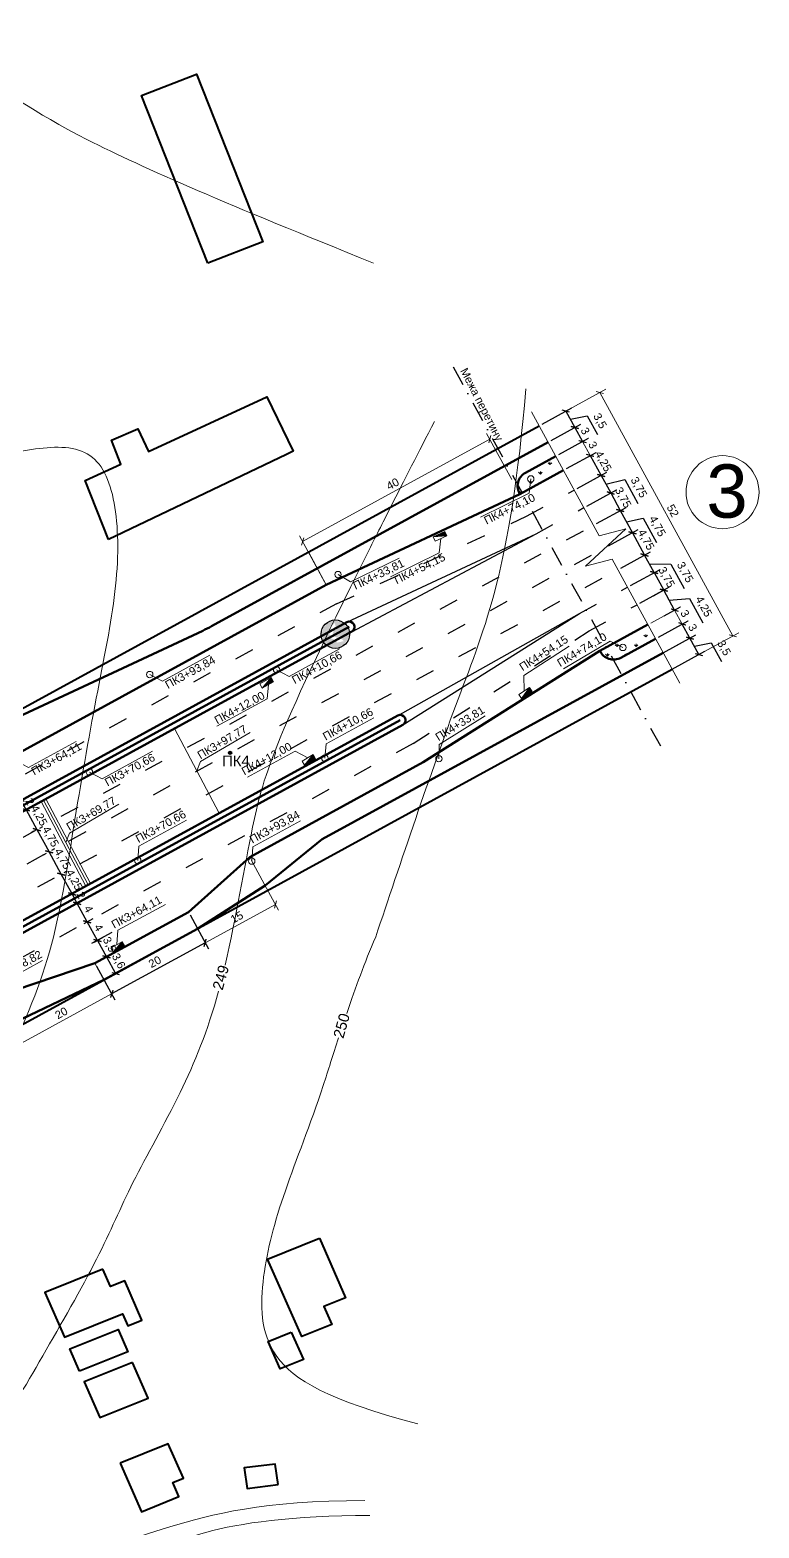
# Model space of a CAD drawing. Header units: millimetres. Extents: x -2123 to 34701, y -1286 to 835.
# Drawn here: x 127 to 263.7, y 226.3 to 507.1 of the extents above; entities that cross this region are included whole.
import ezdxf

# ---------------------------------------------------------------- set-up
doc = ezdxf.new("R2010")
doc.units = ezdxf.units.MM
doc.linetypes.add('ACAD_ISO03W100', pattern=[30, 12, -18])
doc.linetypes.add('DASHDOT', pattern=[25.4, 12.7, -6.35, 0, -6.35])
doc.layers.get('0').update_dxf_attribs({"lineweight": 15})
for name, color, linetype, lineweight in [('1 Відмітки', 7, 'Continuous', 25), ('2 Позначення', 80, 'Continuous', 20), ('вертикалка', 6, 'Continuous', 15), ('Горизонталі', 7, 'Continuous', 18), ('Дор. Розм.', 7, 'Continuous', 50), ('Забудова', 40, 'Continuous', 40), ('поздовжній профіль', 250, 'Continuous', 15), ('Текст', 7, 'Continuous', 15), ('Червоні лінії', 10, 'Continuous', 40)]:
    doc.layers.add(name, color=color, linetype=linetype, lineweight=lineweight)
for name, color, linetype in [('Дорожні знаки', 7, 'Continuous'), ('Осі', 164, 'Continuous'), ('Розмітка', 7, 'ACAD_ISO03W100')]:
    doc.layers.add(name, color=color, linetype=linetype)
doc.layers.add('Озелення', color=7, linetype='Continuous', lineweight=15, true_color=0x2bad00)
doc.styles.get("Standard").update_dxf_attribs({"font": 'arial.ttf'})
doc.dimstyles.new('ISO-25', dxfattribs={"dimtxt": 1.5, "dimasz": 1, "dimexe": 1.25, "dimexo": 0.625, "dimtad": 3, "dimtxsty": 'Standard', "dimblk": 'OBLIQUE', "dimcen": 2.5, "dimadec": 0, "dimazin": 0, "dimtfac": 1, "dimtmove": 1, "dimatfit": 3, "dimfxl": 1, "dimarcsym": 0})

# ---------------------------------------------------------------- blocks, each defined once
blk = doc.blocks.new('_Oblique')
at = {"color": 0, "linetype": 'ByBlock', "lineweight": -2}
blk.add_line((-0.5, -0.5), (0.5, 0.5), dxfattribs=at)
blk = doc.blocks.new('*D241')
at = {"layer": 'Defpoints', "color": 0, "transparency": 16777216}
for p in [(156.71, 341.77), (139.15, 332.19), (142.31, 326.41)]:
    blk.add_point(p, dxfattribs=at)
at = {"layer": 'Текст', "color": 0, "lineweight": -2, "transparency": 16777216}
for p, q in [((157.01, 341.22), (160.46, 334.9)), ((159.86, 336), (142.31, 326.41)), ((139.45, 331.64), (142.91, 325.32))]:
    blk.add_line(p, q, dxfattribs=at)
for p, rotation in [((159.86, 336), 28.62246299080671), ((142.31, 326.41), 208.6224629908067)]:
    blk.add_blockref('_Oblique', p, dxfattribs=dict(at, rotation=rotation))
at = {"layer": 'Текст', "color": 0, "transparency": 16777216, "insert": (150.42, 332.43), "char_height": 1.5, "attachment_point": 5, "rotation": 28.6225}
blk.add_mtext('20', dxfattribs=at)
blk = doc.blocks.new('4-2-3')
h = blk.add_hatch(color=5)
h.paths.add_polyline_path([(3.55, 3.27), (3.45, 3.27, 0.409993), (0.23, 0, 1), (6.77, 0, 0.409993)])
h.paths.add_polyline_path([(1.47, 0.66), (1.88, 0.25), (3.02, 1.39), (3.5, 0.91), (3.98, 1.39), (5.12, 0.25), (5.53, 0.66), (6, -1.11), (4.23, -0.64), (4.64, -0.23), (3.5, 0.91), (2.36, -0.23), (2.77, -0.64), (1.01, -1.11)], flags=16)
at = {"color": 5}
blk.add_circle((3.5, 0), 3.5, dxfattribs=at)
blk = doc.blocks.new('*D276')
at = {"layer": 'Defpoints', "color": 0, "transparency": 16777216}
for p in [(227.03, 424.59), (234.09, 423.61), (229.07, 420.86)]:
    blk.add_point(p, dxfattribs=at)
at = {"layer": 'Текст', "color": 0, "lineweight": -2, "transparency": 16777216}
for p, q in [((227.58, 424.89), (233.15, 427.94)), ((232.05, 427.34), (234.09, 423.61)), ((229.62, 421.16), (235.19, 424.21))]:
    blk.add_line(p, q, dxfattribs=at)
for p, rotation in [((232.05, 427.34), 118.6694958372437), ((234.09, 423.61), 298.6694958372437)]:
    blk.add_blockref('_Oblique', p, dxfattribs=dict(at, rotation=rotation))
at = {"layer": 'Текст', "color": 0, "transparency": 16777216, "insert": (234.41, 426.21), "char_height": 1.5, "attachment_point": 5, "rotation": 298.6695}
blk.add_mtext('4,25', dxfattribs=at)
blk = doc.blocks.new('*D277')
at = {"layer": 'Defpoints', "color": 0, "transparency": 16777216}
for p in [(231.58, 422.24), (233.38, 418.95), (235.89, 420.32)]:
    blk.add_point(p, dxfattribs=at)
at = {"layer": 'Текст', "color": 0, "lineweight": -2, "transparency": 16777216}
for p, q in [((232.13, 422.54), (235.19, 424.21)), ((234.09, 423.61), (235.89, 420.32)), ((234.99, 421.96), (238.52, 422.86)), ((238.52, 422.86), (240.99, 418.33)), ((233.93, 419.25), (236.99, 420.92))]:
    blk.add_line(p, q, dxfattribs=at)
for p, rotation in [((234.09, 423.61), 118.6694958372416), ((235.89, 420.32), 298.6694958372416)]:
    blk.add_blockref('_Oblique', p, dxfattribs=dict(at, rotation=rotation))
at = {"layer": 'Текст', "color": 0, "transparency": 16777216, "insert": (241.09, 421.33), "char_height": 1.5, "attachment_point": 5, "rotation": 298.6695}
blk.add_mtext('3,75', dxfattribs=at)
blk = doc.blocks.new('*D278')
at = {"layer": 'Defpoints', "color": 0, "transparency": 16777216}
for p in [(230.87, 417.57), (237.69, 417.03), (232.67, 414.28)]:
    blk.add_point(p, dxfattribs=at)
at = {"layer": 'Текст', "color": 0, "lineweight": -2, "transparency": 16777216}
for p, q in [((231.42, 417.87), (236.99, 420.92)), ((235.89, 420.32), (237.69, 417.03)), ((233.22, 414.58), (238.79, 417.63))]:
    blk.add_line(p, q, dxfattribs=at)
for p, rotation in [((235.89, 420.32), 118.6694958372416), ((237.69, 417.03), 298.6694958372416)]:
    blk.add_blockref('_Oblique', p, dxfattribs=dict(at, rotation=rotation))
at = {"layer": 'Текст', "color": 0, "transparency": 16777216, "insert": (238.13, 419.41), "char_height": 1.5, "attachment_point": 5, "rotation": 298.6695}
blk.add_mtext('3,75', dxfattribs=at)
blk = doc.blocks.new('*D279')
at = {"layer": 'Defpoints', "color": 0, "transparency": 16777216}
for p in [(232.67, 414.28), (239.97, 412.86), (234.95, 410.12)]:
    blk.add_point(p, dxfattribs=at)
at = {"layer": 'Текст', "color": 0, "lineweight": -2, "transparency": 16777216}
for p, q in [((233.22, 414.58), (238.79, 417.63)), ((237.69, 417.03), (239.97, 412.86)), ((235.5, 410.42), (241.06, 413.46)), ((238.83, 414.94), (241.98, 415.61)), ((241.98, 415.61), (244.48, 411.03))]:
    blk.add_line(p, q, dxfattribs=at)
for p, rotation in [((237.69, 417.03), 118.6694958372435), ((239.97, 412.86), 298.6694958372435)]:
    blk.add_blockref('_Oblique', p, dxfattribs=dict(at, rotation=rotation))
at = {"layer": 'Текст', "color": 0, "transparency": 16777216, "insert": (244.57, 414.05), "char_height": 1.5, "attachment_point": 5, "rotation": 298.6695}
blk.add_mtext('4,75', dxfattribs=at)
blk = doc.blocks.new('*D280')
at = {"layer": 'Defpoints', "color": 0, "transparency": 16777216}
for p in [(234.95, 410.12), (242.25, 408.69), (237.23, 405.95)]:
    blk.add_point(p, dxfattribs=at)
at = {"layer": 'Текст', "color": 0, "lineweight": -2, "transparency": 16777216}
for p, q in [((235.5, 410.42), (241.06, 413.46)), ((239.97, 412.86), (242.25, 408.69)), ((237.78, 406.25), (243.34, 409.29))]:
    blk.add_line(p, q, dxfattribs=at)
for p, rotation in [((239.97, 412.86), 118.6694958372423), ((242.25, 408.69), 298.6694958372423)]:
    blk.add_blockref('_Oblique', p, dxfattribs=dict(at, rotation=rotation))
at = {"layer": 'Текст', "color": 0, "transparency": 16777216, "insert": (242.44, 411.51), "char_height": 1.5, "attachment_point": 5, "rotation": 298.6695}
blk.add_mtext('4,75', dxfattribs=at)
blk = doc.blocks.new('*D282')
at = {"layer": 'Defpoints', "color": 0, "transparency": 16777216}
for p in [(224.15, 429.86), (230.61, 429.97), (225.59, 427.23)]:
    blk.add_point(p, dxfattribs=at)
at = {"layer": 'Текст', "color": 0, "lineweight": -2, "transparency": 16777216}
for p, q in [((224.7, 430.16), (230.27, 433.2)), ((229.17, 432.6), (230.61, 429.97)), ((226.14, 427.53), (231.71, 430.57))]:
    blk.add_line(p, q, dxfattribs=at)
for p, rotation in [((229.17, 432.6), 118.6694958372414), ((230.61, 429.97), 298.6694958372414)]:
    blk.add_blockref('_Oblique', p, dxfattribs=dict(at, rotation=rotation))
at = {"layer": 'Текст', "color": 0, "transparency": 16777216, "insert": (231.11, 431.95), "char_height": 1.5, "attachment_point": 5, "rotation": 298.6695}
blk.add_mtext('3', dxfattribs=at)
blk = doc.blocks.new('*D283')
at = {"layer": 'Defpoints', "color": 0, "transparency": 16777216}
for p in [(222.48, 432.93), (229.17, 432.6), (224.15, 429.86)]:
    blk.add_point(p, dxfattribs=at)
at = {"layer": 'Текст', "color": 0, "lineweight": -2, "transparency": 16777216}
for p, q in [((223.02, 433.23), (228.59, 436.27)), ((227.49, 435.67), (229.17, 432.6)), ((224.7, 430.16), (230.27, 433.2)), ((228.33, 434.14), (231.49, 434.81)), ((231.49, 434.81), (233.4, 431.3))]:
    blk.add_line(p, q, dxfattribs=at)
for p, rotation in [((227.49, 435.67), 118.6694958372409), ((229.17, 432.6), 298.669495837241)]:
    blk.add_blockref('_Oblique', p, dxfattribs=dict(at, rotation=rotation))
at = {"layer": 'Текст', "color": 0, "transparency": 16777216, "insert": (233.79, 433.79), "char_height": 1.5, "attachment_point": 5, "rotation": 298.6695}
blk.add_mtext('3,5', dxfattribs=at)
blk = doc.blocks.new('*D285')
at = {"layer": 'Defpoints', "color": 0, "transparency": 16777216}
for p in [(245.84, 402.11), (243.34, 400.74), (245.38, 397.01)]:
    blk.add_point(p, dxfattribs=at)
at = {"layer": 'Текст', "color": 0, "lineweight": -2, "transparency": 16777216}
for p, q in [((243.89, 401.04), (246.94, 402.71)), ((247.88, 398.38), (245.84, 402.11)), ((245.93, 397.31), (248.98, 398.98)), ((246.86, 400.25), (250.67, 400.55)), ((250.67, 400.55), (253.17, 395.97))]:
    blk.add_line(p, q, dxfattribs=at)
for p, rotation in [((245.84, 402.11), 118.6694958372406), ((247.88, 398.38), 298.6694958372406)]:
    blk.add_blockref('_Oblique', p, dxfattribs=dict(at, rotation=rotation))
at = {"layer": 'Текст', "color": 0, "transparency": 16777216, "insert": (253.26, 398.99), "char_height": 1.5, "attachment_point": 5, "rotation": 298.6695}
blk.add_mtext('4,25', dxfattribs=at)
blk = doc.blocks.new('*D286')
at = {"layer": 'Defpoints', "color": 0, "transparency": 16777216}
for p in [(242.25, 408.69), (237.23, 405.95), (239.03, 402.66)]:
    blk.add_point(p, dxfattribs=at)
at = {"layer": 'Текст', "color": 0, "lineweight": -2, "transparency": 16777216}
for p, q in [((237.78, 406.25), (243.34, 409.29)), ((244.05, 405.4), (242.25, 408.69)), ((239.58, 402.96), (245.14, 406)), ((243.15, 407.05), (247.18, 406.95)), ((247.18, 406.95), (249.66, 402.43))]:
    blk.add_line(p, q, dxfattribs=at)
for p, rotation in [((242.25, 408.69), 118.669495837242), ((244.05, 405.4), 298.6694958372421)]:
    blk.add_blockref('_Oblique', p, dxfattribs=dict(at, rotation=rotation))
at = {"layer": 'Текст', "color": 0, "transparency": 16777216, "insert": (249.76, 405.42), "char_height": 1.5, "attachment_point": 5, "rotation": 298.6695}
blk.add_mtext('3,75', dxfattribs=at)
blk = doc.blocks.new('*D287')
at = {"layer": 'Defpoints', "color": 0, "transparency": 16777216}
for p in [(249.32, 395.75), (244.31, 393.01), (245.75, 390.38)]:
    blk.add_point(p, dxfattribs=at)
at = {"layer": 'Текст', "color": 0, "lineweight": -2, "transparency": 16777216}
for p, q in [((244.86, 393.31), (250.42, 396.35)), ((246.29, 390.68), (251.86, 393.72)), ((250.76, 393.12), (249.32, 395.75))]:
    blk.add_line(p, q, dxfattribs=at)
for p, rotation in [((249.32, 395.75), 118.6694958372437), ((250.76, 393.12), 298.6694958372437)]:
    blk.add_blockref('_Oblique', p, dxfattribs=dict(at, rotation=rotation))
at = {"layer": 'Текст', "color": 0, "transparency": 16777216, "insert": (251.26, 395.1), "char_height": 1.5, "attachment_point": 5, "rotation": 298.6695}
blk.add_mtext('3', dxfattribs=at)
blk = doc.blocks.new('*D284')
at = {"layer": 'Defpoints', "color": 0, "transparency": 16777216}
for p in [(250.76, 393.12), (243.23, 389), (244.91, 385.93)]:
    blk.add_point(p, dxfattribs=at)
at = {"layer": 'Текст', "color": 0, "lineweight": -2, "transparency": 16777216}
for p, q in [((243.78, 389.3), (251.86, 393.72)), ((245.46, 386.23), (253.54, 390.65)), ((252.44, 390.05), (250.76, 393.12)), ((251.6, 391.58), (254.76, 392.25)), ((254.76, 392.25), (256.67, 388.75))]:
    blk.add_line(p, q, dxfattribs=at)
for p, rotation in [((250.76, 393.12), 118.6694958372431), ((252.44, 390.05), 298.6694958372431)]:
    blk.add_blockref('_Oblique', p, dxfattribs=dict(at, rotation=rotation))
at = {"layer": 'Текст', "color": 0, "transparency": 16777216, "insert": (257.05, 391.23), "char_height": 1.5, "attachment_point": 5, "rotation": 298.6695}
blk.add_mtext('3,5', dxfattribs=at)
blk = doc.blocks.new('*D289')
at = {"layer": 'Defpoints', "color": 0, "transparency": 16777216}
for p in [(239.03, 402.66), (245.84, 402.11), (240.83, 399.37)]:
    blk.add_point(p, dxfattribs=at)
at = {"layer": 'Текст', "color": 0, "lineweight": -2, "transparency": 16777216}
for p, q in [((239.58, 402.96), (245.14, 406)), ((244.05, 405.4), (245.84, 402.11)), ((241.37, 399.67), (246.94, 402.71))]:
    blk.add_line(p, q, dxfattribs=at)
for p, rotation in [((244.05, 405.4), 118.669495837242), ((245.84, 402.11), 298.669495837242)]:
    blk.add_blockref('_Oblique', p, dxfattribs=dict(at, rotation=rotation))
at = {"layer": 'Текст', "color": 0, "transparency": 16777216, "insert": (246.28, 404.49), "char_height": 1.5, "attachment_point": 5, "rotation": 298.6695}
blk.add_mtext('3,75', dxfattribs=at)
blk = doc.blocks.new('6')
at = {"layer": '1 Відмітки', "transparency": 33554559}
h = blk.add_hatch(color=256, dxfattribs=at)
h.dxf.hatch_style = 1
edge = h.paths.add_edge_path()
edge.add_arc((-467.51, 342.13), 0.2, 0, 360)
at = {"layer": '1 Відмітки'}
blk.add_circle((-467.51, 342.13), 0.2, dxfattribs=at)
blk = doc.blocks.new('столб')
at = {"layer": 'поздовжній профіль', "color": 160}
for points in [[(-500, 0, 0, 0, 0), (-1000, 0, 350, 0, 0), (-1700, 0, 0, 0, 0)], [(500, 0, 0, 0, 0), (1000, 0, 350, 0, 0), (1700, 0, 0, 0, 0)]]:
    blk.add_lwpolyline(points, format="xyseb", dxfattribs=at)
blk.add_circle((0, 0), 500, dxfattribs=at)
blk = doc.blocks.new('*D449')
at = {"layer": 'Defpoints', "color": 0, "lineweight": 20, "transparency": 16777216}
for p in [(126.26, 360.94), (128.3, 357.21), (128.3, 357.21)]:
    blk.add_point(p, dxfattribs=at)
at = {"layer": 'Текст', "color": 0, "lineweight": -2, "transparency": 16777216}
for p, q in [((125.71, 360.64), (125.16, 360.34)), ((126.26, 360.94), (128.3, 357.21)), ((128.84, 357.51), (129.39, 357.81))]:
    blk.add_line(p, q, dxfattribs=at)
for p, rotation in [((126.26, 360.94), 118.6694958372422), ((128.3, 357.21), 298.6694958372422)]:
    blk.add_blockref('_Oblique', p, dxfattribs=dict(at, rotation=rotation))
at = {"layer": 'Текст', "color": 0, "transparency": 16777216, "insert": (128.62, 359.81), "char_height": 1.5, "attachment_point": 5, "rotation": 298.6695}
blk.add_mtext('4,25', dxfattribs=at)
blk = doc.blocks.new('*D450')
at = {"layer": 'Defpoints', "color": 0, "transparency": 16777216}
for p in [(128.3, 357.21), (130.58, 353.05), (130.58, 353.05)]:
    blk.add_point(p, dxfattribs=at)
at = {"layer": 'Текст', "color": 0, "lineweight": -2, "transparency": 16777216}
for p, q in [((127.75, 356.91), (127.2, 356.61)), ((128.3, 357.21), (130.58, 353.05)), ((130.03, 352.75), (129.48, 352.45))]:
    blk.add_line(p, q, dxfattribs=at)
for p, rotation in [((128.3, 357.21), 118.6694958372417), ((130.58, 353.05), 298.6694958372418)]:
    blk.add_blockref('_Oblique', p, dxfattribs=dict(at, rotation=rotation))
at = {"layer": 'Текст', "color": 0, "transparency": 16777216, "insert": (130.77, 355.86), "char_height": 1.5, "attachment_point": 5, "rotation": 298.6695}
blk.add_mtext('4,75', dxfattribs=at)
blk = doc.blocks.new('*D451')
at = {"layer": 'Defpoints', "color": 0, "transparency": 16777216}
for p in [(125.3, 362.7), (126.26, 360.94), (126.26, 360.94)]:
    blk.add_point(p, dxfattribs=at)
at = {"layer": 'Текст', "color": 0, "lineweight": -2, "transparency": 16777216}
for p, q in [((124.75, 362.4), (124.2, 362.1)), ((125.3, 362.7), (126.26, 360.94)), ((126.81, 361.24), (127.35, 361.54))]:
    blk.add_line(p, q, dxfattribs=at)
for p, rotation in [((125.3, 362.7), 118.6694958372429), ((126.26, 360.94), 298.6694958372429)]:
    blk.add_blockref('_Oblique', p, dxfattribs=dict(at, rotation=rotation))
at = {"layer": 'Текст', "color": 0, "transparency": 16777216, "insert": (126.99, 362.48), "char_height": 1.5, "attachment_point": 5, "rotation": 298.6695}
blk.add_mtext('2', dxfattribs=at)
blk = doc.blocks.new('*D454')
at = {"layer": 'Defpoints', "color": 0, "transparency": 16777216}
for p in [(132.85, 348.88), (132.85, 348.88), (134.89, 345.15)]:
    blk.add_point(p, dxfattribs=at)
at = {"layer": 'Текст', "color": 0, "lineweight": -2, "transparency": 16777216}
for p, q in [((134.89, 345.15), (132.85, 348.88)), ((133.4, 349.18), (133.95, 349.48)), ((135.44, 345.45), (135.99, 345.75))]:
    blk.add_line(p, q, dxfattribs=at)
for p, rotation in [((132.85, 348.88), 118.6694958372409), ((134.89, 345.15), 298.669495837241)]:
    blk.add_blockref('_Oblique', p, dxfattribs=dict(at, rotation=rotation))
at = {"layer": 'Текст', "color": 0, "transparency": 16777216, "insert": (135.21, 347.75), "char_height": 1.5, "attachment_point": 5, "rotation": 298.6695}
blk.add_mtext('4,25', dxfattribs=at)
blk = doc.blocks.new('*D455')
at = {"layer": 'Defpoints', "color": 0, "transparency": 16777216}
for p in [(130.58, 353.05), (130.58, 353.05), (132.85, 348.88)]:
    blk.add_point(p, dxfattribs=at)
at = {"layer": 'Текст', "color": 0, "lineweight": -2, "transparency": 16777216}
for p, q in [((132.85, 348.88), (130.58, 353.05)), ((131.12, 353.35), (131.67, 353.65)), ((133.4, 349.18), (133.95, 349.48))]:
    blk.add_line(p, q, dxfattribs=at)
for p, rotation in [((130.58, 353.05), 118.6694958372426), ((132.85, 348.88), 298.6694958372426)]:
    blk.add_blockref('_Oblique', p, dxfattribs=dict(at, rotation=rotation))
at = {"layer": 'Текст', "color": 0, "transparency": 16777216, "insert": (133.05, 351.69), "char_height": 1.5, "attachment_point": 5, "rotation": 298.6695}
blk.add_mtext('4,75', dxfattribs=at)
blk = doc.blocks.new('*D456')
at = {"layer": 'Defpoints', "color": 0, "transparency": 16777216}
for p in [(134.89, 345.15), (134.89, 345.15), (135.85, 343.39)]:
    blk.add_point(p, dxfattribs=at)
at = {"layer": 'Текст', "color": 0, "lineweight": -2, "transparency": 16777216}
for p, q in [((135.44, 345.45), (135.99, 345.75)), ((135.85, 343.39), (134.89, 345.15)), ((136.4, 343.69), (136.95, 343.99))]:
    blk.add_line(p, q, dxfattribs=at)
for p, rotation in [((134.89, 345.15), 118.6694958372411), ((135.85, 343.39), 298.6694958372411)]:
    blk.add_blockref('_Oblique', p, dxfattribs=dict(at, rotation=rotation))
at = {"layer": 'Текст', "color": 0, "transparency": 16777216, "insert": (136.58, 344.93), "char_height": 1.5, "attachment_point": 5, "rotation": 298.6695}
blk.add_mtext('2', dxfattribs=at)
blk = doc.blocks.new('*D457')
at = {"layer": 'Defpoints', "color": 0, "transparency": 16777216}
for p in [(137.74, 339.94), (136.63, 339.33), (138.53, 335.84)]:
    blk.add_point(p, dxfattribs=at)
at = {"layer": 'Текст', "color": 0, "lineweight": -2, "transparency": 16777216}
for p, q in [((137.18, 339.63), (138.84, 340.54)), ((139.65, 336.45), (137.74, 339.94)), ((139.08, 336.14), (140.75, 337.05))]:
    blk.add_line(p, q, dxfattribs=at)
for p, rotation in [((137.74, 339.94), 118.6705017502166), ((139.65, 336.45), 298.6705017502166)]:
    blk.add_blockref('_Oblique', p, dxfattribs=dict(at, rotation=rotation))
at = {"layer": 'Текст', "color": 0, "transparency": 16777216, "insert": (139.9, 338.85), "char_height": 1.5, "attachment_point": 5, "rotation": 298.6705}
blk.add_mtext('4', dxfattribs=at)
blk = doc.blocks.new('*D458')
at = {"layer": 'Defpoints', "color": 0, "transparency": 16777216}
for p in [(135.85, 343.39), (135.85, 343.39), (137.74, 339.94)]:
    blk.add_point(p, dxfattribs=at)
at = {"layer": 'Текст', "color": 0, "lineweight": -2, "transparency": 16777216}
for p, q in [((137.74, 339.94), (135.85, 343.39)), ((136.4, 343.69), (136.95, 343.99)), ((138.29, 340.24), (138.84, 340.54))]:
    blk.add_line(p, q, dxfattribs=at)
for p, rotation in [((135.85, 343.39), 118.6694958372417), ((137.74, 339.94), 298.6694958372417)]:
    blk.add_blockref('_Oblique', p, dxfattribs=dict(at, rotation=rotation))
at = {"layer": 'Текст', "color": 0, "transparency": 16777216, "insert": (138, 342.33), "char_height": 1.5, "attachment_point": 5, "rotation": 298.6695}
blk.add_mtext('4', dxfattribs=at)
blk = doc.blocks.new('*D459')
at = {"layer": 'Defpoints', "color": 0, "transparency": 16777216}
for p in [(142.92, 338.23), (144.59, 335.16), (141.33, 333.38)]:
    blk.add_point(p, dxfattribs=at)
at = {"layer": 'Текст', "color": 0, "lineweight": -2, "transparency": 16777216}
for p, q in [((142.37, 337.93), (138.55, 335.85)), ((139.65, 336.45), (141.33, 333.38)), ((144.05, 334.86), (140.23, 332.78))]:
    blk.add_line(p, q, dxfattribs=at)
for p, rotation in [((139.65, 336.45), 118.6224629908064), ((141.33, 333.38), 298.6224629908064)]:
    blk.add_blockref('_Oblique', p, dxfattribs=dict(at, rotation=rotation))
at = {"layer": 'Текст', "color": 0, "transparency": 16777216, "insert": (141.83, 335.64), "char_height": 1.5, "attachment_point": 5, "rotation": 298.6225}
blk.add_mtext('3,5', dxfattribs=at)
blk = doc.blocks.new('*D460')
at = {"layer": 'Defpoints', "color": 0, "transparency": 16777216}
for p in [(140.43, 332.89), (142.15, 329.74), (143.05, 330.23)]:
    blk.add_point(p, dxfattribs=at)
at = {"layer": 'Текст', "color": 0, "lineweight": -2, "transparency": 16777216}
for p, q in [((140.98, 333.19), (142.42, 333.98)), ((141.33, 333.38), (143.05, 330.23)), ((142.7, 330.04), (144.14, 330.83))]:
    blk.add_line(p, q, dxfattribs=at)
for p, rotation in [((141.33, 333.38), 118.6694958372418), ((143.05, 330.23), 298.6694958372418)]:
    blk.add_blockref('_Oblique', p, dxfattribs=dict(at, rotation=rotation))
at = {"layer": 'Текст', "color": 0, "transparency": 16777216, "insert": (143.53, 332.54), "char_height": 1.5, "attachment_point": 5, "rotation": 298.6695}
blk.add_mtext('3,6', dxfattribs=at)

msp = doc.modelspace()

# ---------------------------------------------------------------- hatches: boundary and pattern name
at = {"layer": 'вертикалка'}
h = msp.add_hatch(color=0, dxfattribs=at)
h.dxf.hatch_style = 1
h.paths.add_polyline_path([(202.596, 412.106), (204.78, 413.102), (205.153, 412.284)])
h = msp.add_hatch(color=0, dxfattribs=at)
h.dxf.hatch_style = 1
h.paths.add_polyline_path([(170.545, 383.756), (172.64, 384.928), (172.2, 385.713)])
h = msp.add_hatch(color=0, dxfattribs=at)
h.dxf.hatch_style = 1
h.paths.add_polyline_path([(219.164, 381.806), (221.182, 383.106), (220.694, 383.862)])
h = msp.add_hatch(color=0, dxfattribs=at)
h.dxf.hatch_style = 1
h.paths.add_polyline_path([(178.501, 369.295), (180.569, 370.513), (180.112, 371.289)])
h = msp.add_hatch(color=0, dxfattribs=at)
h.dxf.hatch_style = 1
h.paths.add_polyline_path([(142.574, 334.284), (144.694, 335.409), (144.272, 336.204)])
at = {"layer": 'Озелення'}
h = msp.add_hatch(dxfattribs=at)
h.set_pattern_fill('GRASS', color=0, scale=0.1)
edge = h.paths.add_edge_path()
edge.add_line((227.033, 424.593), (225.594, 427.225))
edge.add_line((225.594, 427.225), (219.907, 424.116))
edge.add_arc((221.265, 421.634), 2.829, 118.68369, 212.12607)
edge.add_line((218.869, 420.129), (227.033, 424.593))
h = msp.add_hatch(dxfattribs=at)
h.set_pattern_fill('GRASS', color=0, scale=0.1)
edge = h.paths.add_edge_path()
edge.add_line((244.304, 393.007), (242.865, 395.639))
edge.add_line((242.865, 395.639), (233.881, 390.726))
edge.add_arc((236.441, 391.932), 2.829, 205.21292, 298.68369)
edge.add_line((237.799, 389.45), (244.304, 393.007))

# ---------------------------------------------------------------- linework, layer by layer
at = {"color": 0}
for p, q in [((154.084, 376.157), (162.496, 360.312)), ((129.078, 362.484), (137.49, 346.639)), ((129.517, 362.724), (137.929, 346.878)), ((129.958, 362.958), (138.367, 347.118))]:
    msp.add_line(p, q, dxfattribs=at)
at = {"layer": '2 Позначення', "color": 0}
for points in [[(220.909, 422.952), (220.573, 420.285), (211.465, 415.802)], [(204.062, 411.783), (203.726, 409.116), (194.619, 404.633)], [(184.796, 405.047), (187.104, 403.668), (196.247, 408.077)], [(173.239, 387.194), (175.618, 385.942), (185.043, 391.134)], [(219.685, 383.212), (219.577, 386.118), (228.117, 391.605)], [(238.18, 391.368), (235.763, 392.545), (227.028, 387.374)], [(149.465, 386.288), (151.843, 385.035), (160.736, 389.932)], [(171.717, 384.41), (171.49, 381.731), (162.038, 376.587)], [(182.307, 370.616), (182.533, 373.294), (191.448, 378.149)], [(203.674, 370.509), (203.75, 373.196), (212.382, 378.539)], [(124.375, 370.093), (126.753, 368.84), (135.646, 373.736)], [(158.29, 368.234), (158.988, 369.964), (168.258, 375.428)], [(138.143, 368.004), (140.522, 366.752), (149.947, 371.944)], [(179.078, 370.68), (176.701, 371.935), (167.803, 367.05)], [(133.723, 354.801), (134.421, 356.53), (143.691, 361.995)], [(147.211, 351.425), (147.437, 354.104), (156.352, 358.959)], [(168.579, 351.316), (168.801, 353.995), (177.708, 358.864)], [(143.276, 335.675), (143.502, 338.354), (152.417, 343.209)], [(120.222, 325.134), (120.448, 327.813), (129.363, 332.668)]]:
    msp.add_lwpolyline(points, dxfattribs=at)
at = {"layer": 'вертикалка', "color": 0}
for p, q in [((202.596, 412.106), (205.153, 412.284)), ((170.545, 383.756), (172.2, 385.713)), ((219.164, 381.806), (220.694, 383.862)), ((178.501, 369.295), (180.112, 371.289)), ((142.574, 334.284), (144.272, 336.204))]:
    msp.add_line(p, q, dxfattribs=at)
for points in [[(204.78, 413.102), (205.153, 412.284), (202.97, 411.287), (202.596, 412.106)], [(172.64, 384.928), (172.2, 385.713), (170.106, 384.541), (170.545, 383.756)], [(221.182, 383.106), (220.694, 383.862), (218.677, 382.562), (219.164, 381.806)], [(180.569, 370.513), (180.112, 371.289), (178.044, 370.071), (178.501, 369.295)], [(144.694, 335.409), (144.272, 336.204), (142.152, 335.079), (142.574, 334.284)]]:
    msp.add_lwpolyline(points, close=True, dxfattribs=at)
at = {"layer": 'Горизонталі', "color": 0}
for points, knots in [([(100.048, 507.116), (107.748, 504.93), (117.181, 499.631), (132.271, 488.044), (164.414, 474.268), (191.384, 463.424)], [17.0071675, 17.0071675, 17.0071675, 17.0071675, 18, 19, 20, 20, 20, 20]), ([(-155.213, 226.947), (-137.228, 237.331), (-120.488, 246.996), (-110.484, 260.439), (-109.262, 272.207), (-112.107, 282.824), (-112.107, 295.879), (-102.203, 308.934), (-84.196, 323.565), (-75.794, 338.118), (-70.668, 357.245), (-61.237, 378.711), (-49.314, 399.363), (-41.854, 406.822), (-33.776, 417.651), (-27.474, 434.533), (-18.02, 443.987), (5.501, 457.567), (21.148, 461.759), (35.763, 476.374), (51.607, 483.039), (65.3, 483.039), (74.116, 483.039), (81.63, 470.024), (90.998, 449.651), (102.815, 432.019), (115.945, 425.829), (128.211, 429.116), (139.392, 429.116), (143.626, 418.53), (143.626, 402.399), (139.499, 382.891), (134.997, 357.193), (131.621, 333.934), (122.898, 313.97), (116.083, 301.893), (113.274, 295.351)], [0, 0, 0, 0, 1, 2, 3, 4, 5, 6, 7, 8, 9, 10, 11, 12, 13, 14, 15, 16, 17, 18, 19, 20, 21, 22, 23, 24, 25, 26, 27, 28, 29, 30, 31, 32, 33, 33.826839, 33.826839, 33.826839, 33.826839]), ([(163.575, 331.797), (165.667, 340.982), (169.005, 360.751), (172.383, 373.357), (190.344, 409.173), (191.69, 411.858), (193.127, 414.706), (194.655, 417.717), (197.14, 422.614), (199.865, 427.942), (202.829, 433.702)], [12.1480454, 12.1480454, 12.1480454, 12.1480454, 13, 14, 14, 14, 14.0749629, 14.0749629, 14.0749629, 14.1968954, 14.1968954, 14.1968954, 14.1968954]), ([(189.808, 231.446), (170.63, 231.446), (151.405, 226.294), (133.626, 219.831), (120.121, 219.831), (113.908, 221.182), (112.287, 227.124), (113.098, 235.497), (120.121, 242.52), (128.899, 257.724), (140.606, 278.001), (145.51, 290.329), (155.233, 307.169), (160.29, 319.347), (162.371, 326.962)], [0, 0, 0, 0, 1, 2, 3, 4, 5, 6, 7, 8, 9, 10, 11, 11.9162781, 11.9162781, 11.9162781, 11.9162781]), ([(199.741, 245.802), (182.787, 250.345), (170.133, 257.651), (170.133, 273.472), (174.234, 288.778), (180.582, 304.402), (183.806, 314.985), (184.837, 318.193)], [0, 0, 0, 0, 1, 2, 3, 4, 4.3794342, 4.3794342, 4.3794342, 4.3794342]), ([(111.597, 290.869), (109.756, 285.185), (107.913, 273.391), (106.111, 260.593), (101.062, 251.848), (97.483, 243.149), (99.733, 226.642), (105.436, 216.766), (119.616, 210.136), (130.12, 210.136), (137.461, 208.169), (150.522, 204.669)], [34.117156, 34.117156, 34.117156, 34.117156, 35, 36, 37, 38, 39, 40, 41, 42, 43, 43, 43, 43])]:
    msp.add_open_spline(points, degree=3, knots=knots, dxfattribs=at)
for points in [[(191.823, 337.12), (196.386, 350.648), (207.829, 385.061), (217.104, 405.954), (219.982, 439.833)], [(186.404, 322.778), (188.085, 327.793), (189.703, 332.114), (191.821, 337.12)], [(137.205, 193.154), (132.098, 196.103), (115.427, 200.57), (88.385, 209.948), (78.381, 217.139), (68.524, 225.646), (56.185, 232.77), (47.119, 240.273), (35.443, 256.572), (31.377, 271.745), (27.912, 284.676), (24.454, 290.666), (14.487, 290.666), (2.095, 287.346), (-13.53, 283.159), (-29.004, 283.159), (-46.857, 283.159), (-55.89, 277.944), (-62.067, 240.169), (-64.605, 230.699), (-72.889, 222.415), (-79.131, 216.173), (-87.777, 213.856), (-97.585, 212.489), (-104.005, 218.909), (-110.69, 222.768), (-118.402, 224.835), (-128.266, 224.835), (-133.165, 227.663), (-143.911, 227.663), (-148.185, 225.779), (-151.467, 222.809)], [(190.747, 228.66), (176.161, 228.66), (156.174, 225.688), (149.961, 220.286), (150.501, 211.373), (150.501, 202.729), (147.53, 194.896), (131.766, 190.672), (115.546, 186.326), (108.543, 179.323), (112.687, 174.098), (123.325, 176.949)]]:
    msp.add_open_spline(points, degree=3, dxfattribs=at)
at = {"layer": 'Дор. Розм.', "color": 0, "ltscale": 0.3}
for p, q in [((161.05, 395.353), (224.155, 429.858)), ((219.907, 424.116), (225.594, 427.225)), ((218.869, 420.129), (227.033, 424.593)), ((233.881, 390.726), (242.865, 395.639)), ((181.799, 355.41), (245.744, 390.375)), ((237.798, 389.449), (244.304, 393.007))]:
    msp.add_line(p, q, dxfattribs=at)
at = {"layer": 'Дор. Розм.', "color": 0}
for p, q in [((182.554, 403.122), (218.869, 420.129)), ((108.841, 362.816), (182.554, 403.122)), ((112.679, 355.797), (186.392, 396.102)), ((75.545, 333.213), (187.351, 394.348)), ((76.13, 334.672), (186.872, 395.225)), ((123.914, 377.896), (159.381, 394.507)), ((200.757, 369.832), (233.881, 390.726)), ((195.958, 378.608), (82.035, 316.316)), ((196.917, 376.853), (97.355, 322.413)), ((168.215, 352.038), (200.757, 369.832)), ((171.08, 346.765), (181.797, 355.409)), ((156.71, 341.772), (168.213, 352.036)), ((158.421, 338.638), (171.08, 346.765)), ((156.71, 341.772), (139.155, 332.191)), ((140.873, 329.043), (158.421, 338.638)), ((119.922, 325.683), (139.155, 332.191)), ((122.786, 320.435), (140.873, 329.043))]:
    msp.add_line(p, q, dxfattribs=at)
msp.add_lwpolyline([(196.437, 377.731), (82.515, 315.439, -0.1257509), (-37.904, 284.667), (-169.344, 284.667)], format="xyb", dxfattribs=at)
for centre, radius, start, end in [((221.265, 421.634), 2.829, 118.68369, 212.12607), ((186.872, 395.225), 1, 298.6695, 118.6695), ((236.441, 391.932), 2.829, 205.21292, 298.6553), ((196.437, 377.731), 1, 298.6695, 118.6695)]:
    msp.add_arc(centre, radius, start, end, dxfattribs=at)
at = {"layer": 'Дор. Розм.', "color": 0, "ltscale": 0.3}
msp.add_arc((146.658, 421.675), 30, 295.09512, 298.6695, dxfattribs=at)
at = {"layer": 'Забудова', "color": 0}
for points in [[(160.38, 463.381), (147.936, 494.813), (158.204, 498.851), (170.649, 467.419)], [(141.715, 411.602), (137.368, 422.669), (144.047, 425.743), (142.271, 430.219), (147.244, 432.322), (149.205, 428.116), (171.387, 438.323), (176.332, 428.145), (175.112, 427.556)], [(181.262, 280.615), (186.17, 269.456), (182.115, 267.827), (183.603, 264.443), (177.958, 262.177), (171.563, 276.72)], [(140.669, 274.826), (129.806, 270.465), (133.499, 262.066), (144.363, 266.428), (145.345, 264.194), (148, 265.26), (144.756, 272.637), (142.101, 271.571)], [(136.311, 255.673), (134.47, 259.858), (143.511, 263.489), (145.352, 259.303)], [(176.004, 263.032), (178.262, 257.895), (173.915, 256.15), (171.656, 261.286)], [(146.222, 257.326), (137.18, 253.696), (140.117, 247.017), (149.159, 250.647)], [(143.891, 238.435), (147.881, 229.362), (154.917, 232.187), (153.757, 234.825), (155.762, 235.63), (152.933, 242.065)], [(173.567, 234.463), (173, 238.294), (167.157, 237.563), (167.724, 233.732)]]:
    msp.add_lwpolyline(points, close=True, dxfattribs=at)
at = {"layer": 'Осі', "color": 0, "linetype": 'ACAD_ISO03W100', "ltscale": 0.3}
msp.add_line((23.809, 294.667), (234.949, 410.116), dxfattribs=at)
at = {"layer": 'Розмітка', "color": 0, "ltscale": 0.3}
for p, q in [((220.088, 415.952), (229.072, 420.864)), ((220.088, 415.952), (229.072, 420.864)), ((184.502, 399.558), (220.088, 415.952)), ((221.887, 412.661), (230.871, 417.574)), ((77.584, 329.484), (232.67, 414.284)), ((81.077, 320.566), (237.228, 405.948)), ((230.043, 397.746), (239.027, 402.658)), ((184.502, 399.558), (110.789, 359.253)), ((231.842, 394.455), (240.826, 399.368)), ((198.836, 373.344), (231.842, 394.455)), ((198.836, 373.344), (99.274, 318.904))]:
    msp.add_line(p, q, dxfattribs=at)
at = {"layer": 'Розмітка', "color": 0, "linetype": 'ByBlock', "ltscale": 0.3}
for p, q in [((186.387, 396.1), (221.901, 412.669)), ((196.913, 376.85), (230.057, 397.754))]:
    msp.add_line(p, q, dxfattribs=at)
at = {"layer": 'Розмітка', "color": 0, "linetype": 'ByBlock'}
for p, q in [((187.321, 394.264), (221.886, 412.662)), ((195.9, 378.574), (230.043, 397.745))]:
    msp.add_line(p, q, dxfattribs=at)
at = {"layer": 'Текст', "color": 0, "linetype": 'DASHDOT', "lineweight": 30, "ltscale": 0.3}
msp.add_line((206.347, 443.997), (245.362, 372.645), dxfattribs=at)
at = {"layer": 'Текст', "color": 0}
for p, q in [((179.196, 409.263), (182.554, 403.122)), ((171.374, 346.228), (168.483, 351.541))]:
    msp.add_line(p, q, dxfattribs=at)
at = {"layer": 'Текст', "color": 0, "linetype": 'Continuous'}
msp.add_lwpolyline([(221.036, 435.561), (233.75, 412.31), (238.737, 413.612), (231.162, 406.621), (236.149, 407.923), (248.862, 384.672)], dxfattribs=at)
at = {"layer": 'Текст', "color": 0}
msp.add_circle((256.863, 420.471), 6.847, dxfattribs=at)
at = {"layer": 'Червоні лінії', "color": 0}
for p, q in [((101.268, 366.653), (222.476, 432.929)), ((103.207, 308.448), (247.423, 387.304))]:
    msp.add_line(p, q, dxfattribs=at)

# ---------------------------------------------------------------- block references
at = {"color": 0, "xscale": 0.001200000000244471, "yscale": 0.001200000000244471, "zscale": 0.001200000000244471}
for p, rotation in [((220.909, 422.954), 208.6591554689979), ((184.758, 405.032), 208.6591554689979), ((238.18, 391.368), 208.6591554689979), ((149.459, 386.285), 208.6591554689979), ((173.239, 387.194), 205.7932533939841), ((182.302, 370.618), 205.7932533939841), ((203.674, 370.509), 208.6591554689979), ((138.143, 368.004), 205.7932533939841), ((147.206, 351.428), 205.7932533939841), ((168.579, 351.316), 208.6591554689979)]:
    msp.add_blockref('столб', p, dxfattribs=dict(at, rotation=rotation))
at = {"layer": '1 Відмітки', "color": 0, "xscale": 1.5, "yscale": 1.5, "zscale": 1.5}
msp.add_blockref('6', (865.795, -141.586), dxfattribs=at)
at = {"layer": 'Дорожні знаки', "color": 0, "linetype": 'Continuous', "xscale": 0.7620479999998087, "yscale": 0.7620479999998087, "zscale": 0.7620479999998087, "rotation": 116.2527637894854}
msp.add_blockref('4-2-3', (185.429, 391.468), dxfattribs=at)

# ---------------------------------------------------------------- texts
at = {"layer": '1 Відмітки', "color": 0, "char_height": 1.5}
for s, width, insert, attachment_point, rotation in [('Межа перетину', 15.12378, (215.823, 430.574), 3, 297.13293), ('ПК4+74,10', 7.02543, (212.727, 414.131), 7, 26.20669), ('ПК4+33,81', 7.02543, (197.492, 406.389), 9, 25.74389), ('ПК4+54,15', 7.02543, (195.881, 402.962), 7, 26.20669), ('ПК4+54,15', 7.02543, (227.27, 393.751), 3, 32.72638), ('ПК4+74,10', 7.02543, (225.645, 388.95), 1, 30.62811), ('ПК4+10,66', 7.02543, (185.843, 389.222), 9, 28.8488), ('ПК3+93,84', 7.02543, (162.069, 388.313), 9, 28.838), ('ПК4+12,00', 7.02543, (162.234, 376.693), 7, 28.5567), ('ПК4+10,66', 7.02543, (190.803, 380.145), 3, 28.57033), ('ПК4+33,81', 7.02543, (211.626, 380.496), 3, 31.75598), ('ПК3+97,77', 7.02543, (167.111, 376.936), 3, 30.51892), ('ПК4+12,00', 7.02543, (166.471, 368.67), 1, 28.76866), ('ПК3+64,11', 7.02543, (136.979, 372.117), 9, 28.838), ('ПК3+70,66', 7.02543, (150.747, 370.031), 9, 28.8488), ('ПК3+69,77', 7.02543, (142.544, 363.503), 3, 30.51892), ('ПК3+70,66', 7.02543, (155.707, 360.954), 3, 28.57033), ('ПК3+93,84', 7.02543, (177.059, 360.859), 3, 28.66187), ('ПК3+64,11', 7.02543, (151.161, 344.903), 3, 28.57033), ('ПК3+38,82', 7.02543, (128.717, 334.663), 3, 28.57033)]:
    msp.add_mtext_dynamic_manual_height_columns(s, width=width, gutter_width=12.5, heights=[0], dxfattribs=dict(at, insert=insert, attachment_point=attachment_point, rotation=rotation))
at = {"layer": '1 Відмітки', "color": 0, "insert": (163.02, 371.109), "char_height": 2, "attachment_point": 1}
msp.add_mtext_dynamic_manual_height_columns('ПК4', width=7.02543, gutter_width=12.5, heights=[0], dxfattribs=at)
at = {"layer": 'Горизонталі', "color": 0, "char_height": 2, "attachment_point": 1, "rotation": 74.36727}
for s, insert in [('249', (161.175, 327.52)), ('250', (183.825, 318.488))]:
    msp.add_mtext_dynamic_manual_height_columns(s, width=10.72784, gutter_width=12.5, heights=[0], dxfattribs=dict(at, insert=insert))
at = {"layer": 'Червоні лінії', "color": 0, "insert": (253.82, 425.686), "char_height": 10, "attachment_point": 1}
msp.add_mtext_dynamic_manual_height_columns('3', width=4.68276, gutter_width=12.5, heights=[0], dxfattribs=at)

# ---------------------------------------------------------------- dimensions: what is measured, and where the dimension line sits
at = {"layer": 'Текст', "color": 0}
for p1, p2, distance in [((224.988, 434.302), (249.935, 388.677), 10.107), ((182.554, 403.122), (217.649, 422.311), 9.224), ((225.594, 427.225), (227.033, 424.593), 5.72), ((242.868, 395.64), (244.307, 393.008), 5.717), ((121.359, 323.05), (138.915, 332.63), -7.081)]:
    msp.add_aligned_dim(p1=p1, p2=p2, distance=distance, dimstyle='ISO-25', dxfattribs=at).render()
for p1, p2, distance, picture, middle in [((222.476, 432.929), (224.155, 429.858), 5.72, '*D283', (233.128, 434.99)), ((224.155, 429.858), (225.594, 427.225), 5.72, '*D282', (231.114, 431.953)), ((232.67, 414.284), (234.949, 410.116), 5.72, '*D279', (243.617, 415.795)), ((245.746, 390.376), (244.307, 393.008), -5.717, '*D287', (251.264, 395.102)), ((244.914, 385.932), (243.234, 389.003), -8.58, '*D284', (256.396, 392.436)), ((156.71, 341.772), (139.155, 332.191), 6.581, '*D241', (150.419, 332.426))]:
    dim = msp.add_aligned_dim(p1=p1, p2=p2, distance=distance, dimstyle='ISO-25', dxfattribs=at)
    dim.commit()
    dim.dimension.update_dxf_attribs({"geometry": picture, "text_midpoint": middle})
for base, p1, p2, angle, picture, middle in [((234.091, 423.609), (227.033, 424.593), (229.072, 420.864), 298.6695, '*D276', (233.071, 425.473)), ((235.89, 420.318), (231.584, 422.238), (233.383, 418.948), 298.6695, '*D277', (238.818, 422.307)), ((237.689, 417.028), (230.871, 417.574), (232.67, 414.284), 298.6695, '*D278', (236.79, 418.673)), ((242.247, 408.693), (234.949, 410.116), (237.228, 405.948), 298.6695, '*D280', (241.107, 410.777)), ((242.247, 408.693), (239.027, 402.658), (237.228, 405.948), 118.6695, '*D286', (247.484, 406.402)), ((245.845, 402.112), (239.027, 402.658), (240.826, 399.368), 298.6695, '*D289', (244.945, 403.757)), ((245.845, 402.112), (245.377, 397.013), (243.338, 400.742), 118.6695, '*D285', (250.965, 399.999)), ((126.258, 360.942), (125.298, 362.697), (126.258, 360.942), 298.6695, '*D451', (125.778, 361.819)), ((128.296, 357.213), (126.258, 360.942), (128.296, 357.213), 298.6695, '*D449', (127.277, 359.077)), ((130.575, 353.045), (128.296, 357.213), (130.575, 353.045), 298.6695, '*D450', (129.436, 355.129)), ((130.575, 353.045), (132.854, 348.878), (130.575, 353.045), 118.6695, '*D455', (131.715, 350.962)), ((132.854, 348.878), (134.893, 345.149), (132.854, 348.878), 118.6695, '*D454', (133.874, 347.013)), ((134.893, 345.149), (135.853, 343.394), (134.893, 345.149), 118.6695, '*D456', (135.373, 344.271)), ((141.327, 333.377), (142.918, 338.232), (144.594, 335.16), 298.62246, '*D459', (140.488, 334.913))]:
    dim = msp.add_linear_dim(base=base, p1=p1, p2=p2, angle=angle, dimstyle='ISO-25', dxfattribs=at)
    dim.commit()
    dim.dimension.update_dxf_attribs({"geometry": picture, "text_midpoint": middle, "dimtype": 161})
msp.add_aligned_dim(p1=(157.908, 339.577), p2=(171.074, 346.776), distance=-4.081, text='15', dimstyle='ISO-25', dxfattribs=at).render()
for p1, p2, distance, picture, middle in [((137.742, 339.938), (135.853, 343.394), 0, '*D458', (138.004, 342.326)), ((138.534, 335.84), (136.627, 339.328), -1.271, '*D457', (139.902, 338.854))]:
    dim = msp.add_aligned_dim(p1=p1, p2=p2, distance=distance, text='4', dimstyle='ISO-25', dxfattribs=at)
    dim.commit()
    dim.dimension.update_dxf_attribs({"geometry": picture, "text_midpoint": middle})
dim = msp.add_linear_dim(base=(143.047, 330.232), p1=(140.432, 332.889), p2=(142.152, 329.742), angle=298.6695, text='3,6', dimstyle='ISO-25', dxfattribs=at)
dim.commit()
dim.dimension.update_dxf_attribs({"geometry": '*D460', "text_midpoint": (142.186, 331.805), "dimtype": 161})

doc.saveas('drawing.dxf')
